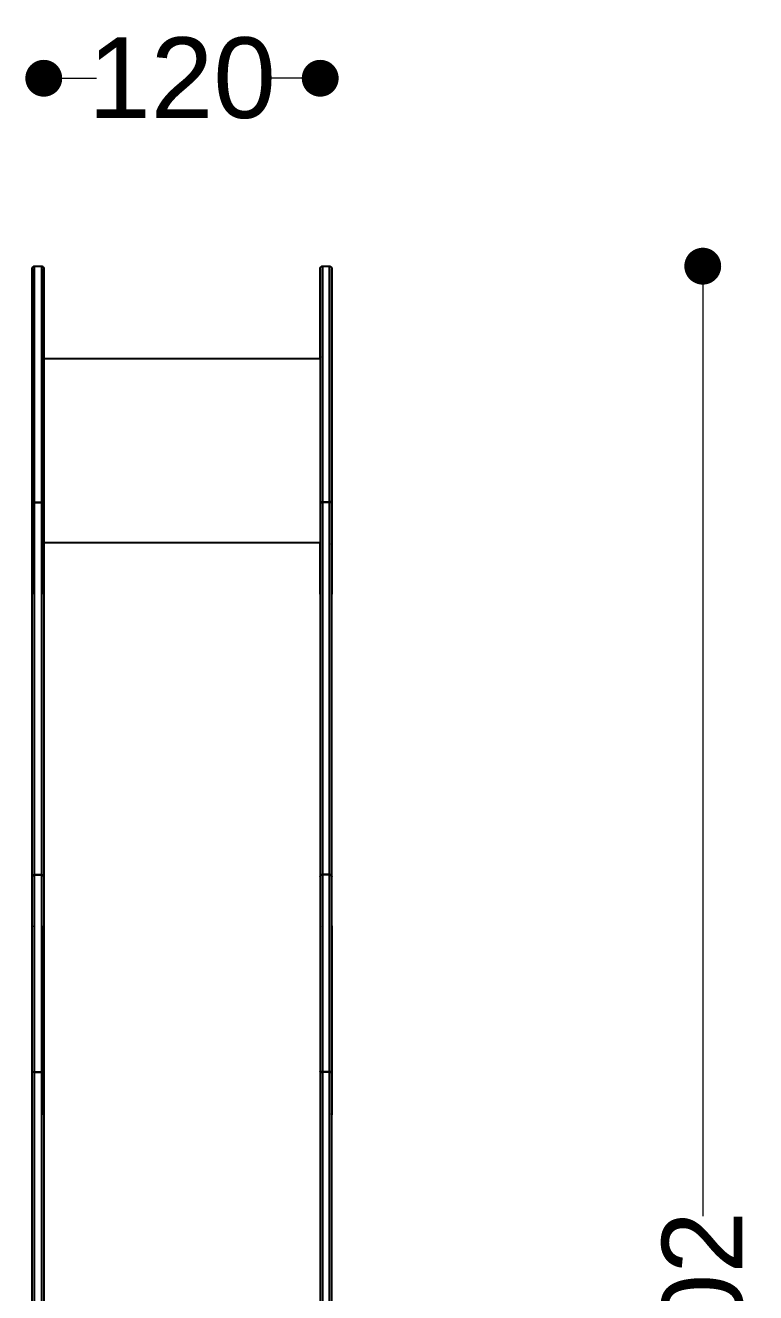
# Model space of a CAD drawing. Header units: millimetres. Extents: x 10222 to 14334, y 16216 to 21206.
# Drawn here: x 11206 to 11523, y 18501 to 19051 of the extents above; entities that cross this region are included whole.
import ezdxf

# ---------------------------------------------------------------- set-up
doc = ezdxf.new("R2010")
doc.units = ezdxf.units.MM
doc.header["$LTSCALE"] = 3
doc.layers.add('Default', color=7, linetype='Continuous')
doc.styles.get("Standard").update_dxf_attribs({"font": 'arial.ttf'})
doc.dimstyles.new('MATEUSZ', dxfattribs={"dimtxt": 35, "dimasz": 16, "dimexe": 0.18, "dimexo": 0.0625, "dimgap": 0.09, "dimtad": 0, "dimdec": 0, "dimdsep": 46, "dimtxsty": 'Standard', "dimblk": 'DOT', "dimcen": 0.09, "dimse1": 1, "dimse2": 1, "dimadec": 0, "dimazin": 0, "dimtfac": 1, "dimtdec": 0, "dimtofl": 0, "dimtmove": 0, "dimatfit": 3, "dimfxl": 1, "dimtolj": 1, "dimtzin": 0, "dimlwd": 9, "dimlwe": 9, "dimarcsym": 0})

# ---------------------------------------------------------------- blocks, each defined once
blk = doc.blocks.new('_Dot')
at = {"color": 0, "linetype": 'ByBlock', "lineweight": -2}
blk.add_line((-0.5, 0), (-1, 0), dxfattribs=at)
at = {"color": 0, "linetype": 'ByBlock', "const_width": 0.5}
blk.add_lwpolyline([(-0.25, 0, 1), (0.25, 0, 1)], format="xyb", close=True, dxfattribs=at)
blk = doc.blocks.new('*D41')
at = {"color": 0, "lineweight": 9, "transparency": 16777216}
for p, q in [((11499.63, 18930.83), (11499.63, 18534.49)), ((11499.63, 18061.01), (11499.63, 18457.34))]:
    blk.add_line(p, q, dxfattribs=at)
at = {"layer": 'Defpoints', "color": 0, "transparency": 16777216}
for p in [(11337.57, 18946.83), (11499.63, 18946.83), (11387.55, 18045.01)]:
    blk.add_point(p, dxfattribs=at)
at = {"color": 0, "lineweight": 9, "transparency": 16777216, "xscale": 16, "yscale": 16, "zscale": 16}
for p, rotation in [((11499.63, 18946.83), 90), ((11499.63, 18045.01), 270)]:
    blk.add_blockref('_Dot', p, dxfattribs=dict(at, rotation=rotation))
at = {"color": 0, "transparency": 16777216, "insert": (11499.63, 18495.92), "char_height": 35, "attachment_point": 5, "rotation": 90}
blk.add_mtext('\\A1;902', dxfattribs=at)
blk = doc.blocks.new('*D42')
at = {"color": 0, "lineweight": 9, "transparency": 16777216}
for p, q in [((11229.57, 19028.39), (11236.52, 19028.39)), ((11317.57, 19028.39), (11310.62, 19028.39))]:
    blk.add_line(p, q, dxfattribs=at)
at = {"layer": 'Defpoints', "color": 0, "transparency": 16777216}
for p in [(11333.57, 19028.39), (11213.57, 18945.17), (11333.57, 18945.17)]:
    blk.add_point(p, dxfattribs=at)
at = {"color": 0, "lineweight": 9, "transparency": 16777216, "xscale": 16, "yscale": 16, "zscale": 16, "rotation": 180}
blk.add_blockref('_Dot', (11213.57, 19028.39), dxfattribs=at)
at = {"color": 0, "lineweight": 9, "transparency": 16777216, "xscale": 16, "yscale": 16, "zscale": 16}
blk.add_blockref('_Dot', (11333.57, 19028.39), dxfattribs=at)
at = {"color": 0, "transparency": 16777216, "insert": (11273.57, 19028.39), "char_height": 35, "attachment_point": 5}
blk.add_mtext('\\A1;120', dxfattribs=at)

msp = doc.modelspace()

# ---------------------------------------------------------------- linework, layer by layer
at = {"layer": 'Default'}
for p, q in [((11209.57, 18946.83), (11212.57, 18946.83)), ((11334.57, 18946.83), (11337.57, 18946.83)), ((11213.51, 18906.83), (11333.78, 18906.83)), ((11209.57, 18844.45), (11212.57, 18844.45)), ((11209.57, 18844.31), (11212.57, 18844.31)), ((11337.57, 18844.45), (11334.57, 18844.45)), ((11337.57, 18844.31), (11334.57, 18844.31)), ((11333.57, 18826.83), (11213.57, 18826.83)), ((11209.57, 18682.78), (11212.57, 18682.78)), ((11209.57, 18682.69), (11212.57, 18682.69)), ((11337.57, 18682.78), (11334.57, 18682.78)), ((11337.57, 18682.69), (11334.57, 18682.69)), ((11209.57, 18597.17), (11212.57, 18597.17)), ((11209.57, 18597.04), (11212.57, 18597.04)), ((11337.57, 18597.17), (11334.57, 18597.17)), ((11337.57, 18597.04), (11334.57, 18597.04))]:
    msp.add_line(p, q, dxfattribs=at)
for points in [[(11208.57, 18945.83, 0), (11208.59, 18946.02, 0), (11208.61, 18946.11, 0), (11208.64, 18946.2, 0), (11208.68, 18946.29, 0), (11208.73, 18946.37, 0), (11208.78, 18946.45, 0), (11208.85, 18946.52, 0), (11208.92, 18946.59, 0), (11209, 18946.65, 0), (11209.08, 18946.7, 0), (11209.17, 18946.75, 0), (11209.26, 18946.78, 0), (11209.36, 18946.81, 0), (11209.47, 18946.82, 0), (11209.57, 18946.83, 0)], [(11208.57, 18844.73, 0), (11208.57, 18923.51, 0), (11208.57, 18943.77, 0), (11208.57, 18945.49, 0), (11208.57, 18945.8, 0), (11208.57, 18945.83, 0), (11208.57, 18945.83, 0), (11208.57, 18945.83, 0), (11208.57, 18945.83, 0), (11208.57, 18945.83, 0), (11208.57, 18945.83, 0), (11208.57, 18945.83, 0), (11208.57, 18945.83, 0), (11208.57, 18945.83, 0), (11208.57, 18945.83, 0), (11208.57, 18945.83, 0), (11208.57, 18945.83, 0), (11208.57, 18945.81, 0), (11208.57, 18945.75, 0), (11208.57, 18945.13, 0), (11208.57, 18942.05, 0), (11208.57, 18908.12, 0), (11208.57, 18804.48, 0)], [(11209.57, 18844.45, 0), (11209.57, 18946.83, 0)], [(11212.57, 18946.83, 0), (11212.57, 18946.83, 0), (11212.57, 18946.83, 0), (11212.57, 18946.83, 0), (11212.57, 18946.83, 0), (11212.57, 18946.83, 0), (11212.57, 18946.83, 0), (11212.57, 18946.83, 0), (11212.57, 18946.83, 0), (11212.57, 18946.83, 0), (11212.57, 18946.8, 0), (11212.57, 18946.65, 0), (11212.57, 18946, 0), (11212.57, 18939.37, 0), (11212.57, 18906.97, 0), (11212.57, 18844.45, 0)], [(11212.57, 18946.83, 0), (11212.67, 18946.83, 0), (11212.77, 18946.81, 0), (11212.86, 18946.79, 0), (11212.95, 18946.75, 0), (11213.04, 18946.71, 0), (11213.13, 18946.66, 0), (11213.2, 18946.61, 0), (11213.27, 18946.54, 0), (11213.34, 18946.47, 0), (11213.39, 18946.4, 0), (11213.44, 18946.32, 0), (11213.48, 18946.24, 0), (11213.52, 18946.16, 0), (11213.54, 18946.07, 0), (11213.56, 18945.98, 0), (11213.57, 18945.89, 0)], [(11213.57, 18906.74, 0), (11213.57, 18941.87, 0), (11213.57, 18945.17, 0), (11213.57, 18945.78, 0), (11213.57, 18945.82, 0), (11213.57, 18945.83, 0), (11213.57, 18945.83, 0), (11213.57, 18945.83, 0), (11213.57, 18945.83, 0), (11213.57, 18945.83, 0), (11213.57, 18945.83, 0), (11213.57, 18945.83, 0), (11213.57, 18945.83, 0), (11213.57, 18945.83, 0), (11213.57, 18945.83, 0), (11213.57, 18945.83, 0), (11213.57, 18945.83, 0), (11213.57, 18945.83, 0), (11213.57, 18945.81, 0), (11213.57, 18945.72, 0), (11213.57, 18945.33, 0), (11213.57, 18941.24, 0), (11213.57, 18921.87, 0), (11213.57, 18844.73, 0)], [(11333.57, 18945.83, 0), (11333.57, 18945.93, 0), (11333.59, 18946.02, 0), (11333.61, 18946.11, 0), (11333.64, 18946.2, 0), (11333.68, 18946.29, 0), (11333.73, 18946.37, 0), (11333.78, 18946.45, 0), (11333.85, 18946.52, 0), (11333.92, 18946.59, 0), (11334, 18946.65, 0), (11334.08, 18946.7, 0), (11334.17, 18946.75, 0), (11334.26, 18946.78, 0), (11334.36, 18946.81, 0), (11334.47, 18946.83, 0), (11334.57, 18946.83, 0)], [(11333.57, 18906.74, 0), (11333.57, 18941.87, 0), (11333.57, 18945.17, 0), (11333.57, 18945.78, 0), (11333.57, 18945.82, 0), (11333.57, 18945.83, 0), (11333.57, 18945.83, 0), (11333.57, 18945.83, 0), (11333.57, 18945.83, 0), (11333.57, 18945.83, 0), (11333.57, 18945.83, 0), (11333.57, 18945.83, 0), (11333.57, 18945.83, 0), (11333.57, 18945.83, 0), (11333.57, 18945.83, 0), (11333.57, 18945.83, 0), (11333.57, 18945.83, 0), (11333.57, 18945.83, 0), (11333.57, 18945.81, 0), (11333.57, 18945.72, 0), (11333.57, 18945.33, 0), (11333.57, 18941.24, 0), (11333.57, 18921.87, 0), (11333.57, 18844.73, 0)], [(11334.57, 18946.83, 0), (11334.57, 18946.83, 0), (11334.57, 18946.83, 0), (11334.57, 18946.83, 0), (11334.57, 18946.83, 0), (11334.57, 18946.83, 0), (11334.57, 18946.83, 0), (11334.57, 18946.83, 0), (11334.57, 18946.83, 0), (11334.57, 18946.83, 0), (11334.57, 18946.8, 0), (11334.57, 18946.65, 0), (11334.57, 18946, 0), (11334.57, 18939.37, 0), (11334.57, 18906.97, 0), (11334.57, 18844.45, 0)], [(11337.57, 18844.45, 0), (11337.57, 18946.83, 0)], [(11337.57, 18946.83, 0), (11337.67, 18946.82, 0), (11337.78, 18946.81, 0), (11337.88, 18946.78, 0), (11337.97, 18946.75, 0), (11338.06, 18946.7, 0), (11338.14, 18946.65, 0), (11338.22, 18946.59, 0), (11338.29, 18946.52, 0), (11338.36, 18946.45, 0), (11338.41, 18946.37, 0), (11338.46, 18946.29, 0), (11338.5, 18946.2, 0), (11338.53, 18946.11, 0), (11338.55, 18946.02, 0), (11338.57, 18945.93, 0), (11338.57, 18945.83, 0)], [(11338.57, 18844.73, 0), (11338.57, 18923.51, 0), (11338.57, 18943.77, 0), (11338.57, 18945.49, 0), (11338.57, 18945.8, 0), (11338.57, 18945.83, 0), (11338.57, 18945.83, 0), (11338.57, 18945.83, 0), (11338.57, 18945.83, 0), (11338.57, 18945.83, 0), (11338.57, 18945.83, 0), (11338.57, 18945.83, 0), (11338.57, 18945.83, 0), (11338.57, 18945.83, 0), (11338.57, 18945.83, 0), (11338.57, 18945.83, 0), (11338.57, 18945.83, 0), (11338.57, 18945.81, 0), (11338.57, 18945.75, 0), (11338.57, 18945.13, 0), (11338.57, 18942.05, 0), (11338.57, 18908.12, 0), (11338.57, 18804.48, 0)], [(11208.57, 18907.77, 0), (11208.59, 18907.65, 0), (11208.61, 18907.54, 0), (11208.66, 18907.42, 0), (11208.71, 18907.32, 0)], [(11213.57, 18879.45, 0), (11213.57, 18902.59, 0), (11213.57, 18907.54, 0), (11213.57, 18907.82, 0), (11213.57, 18907.83, 0), (11213.57, 18907.83, 0), (11213.57, 18907.83, 0), (11213.57, 18907.83, 0), (11213.57, 18907.83, 0), (11213.57, 18907.83, 0), (11213.57, 18907.83, 0), (11213.57, 18907.83, 0), (11213.57, 18907.83, 0), (11213.57, 18907.83, 0), (11213.57, 18907.83, 0), (11213.57, 18907.83, 0), (11213.57, 18907.83, 0), (11213.57, 18907.83, 0), (11213.57, 18907.83, 0), (11213.57, 18907.83, 0), (11213.57, 18907.82, 0), (11213.57, 18907.76, 0), (11213.57, 18907.55, 0), (11213.57, 18906.6, 0)], [(11333.57, 18907.83, 0), (11333.58, 18907.69, 0), (11333.61, 18907.55, 0), (11333.66, 18907.42, 0), (11333.72, 18907.3, 0)], [(11213.57, 18826.96, 0), (11213.57, 18826.03, 0), (11213.57, 18825.85, 0), (11213.57, 18825.83, 0), (11213.57, 18825.83, 0), (11213.57, 18825.83, 0), (11213.57, 18825.83, 0), (11213.57, 18825.83, 0), (11213.57, 18825.83, 0), (11213.57, 18825.83, 0), (11213.57, 18825.83, 0), (11213.57, 18825.83, 0), (11213.57, 18825.83, 0), (11213.57, 18825.83, 0), (11213.57, 18825.83, 0), (11213.57, 18825.83, 0), (11213.57, 18825.83, 0), (11213.57, 18825.83, 0), (11213.57, 18825.84, 0), (11213.57, 18825.86, 0), (11213.57, 18825.97, 0), (11213.57, 18827.1, 0), (11213.57, 18832.46, 0), (11213.57, 18879.45, 0)], [(11208.57, 18844.45, 0), (11208.57, 18844.73, 0)], [(11208.57, 18844.73, 0), (11208.57, 18844.72, 0), (11208.57, 18844.7, 0), (11208.58, 18844.69, 0), (11208.59, 18844.68, 0), (11208.6, 18844.67, 0), (11208.61, 18844.65, 0), (11208.64, 18844.63, 0), (11208.68, 18844.6, 0), (11208.73, 18844.58, 0), (11208.86, 18844.53, 0), (11209.02, 18844.49, 0), (11209.2, 18844.47, 0), (11209.57, 18844.45, 0)], [(11208.57, 18682.08, 0), (11208.57, 18844.45, 0)], [(11209.57, 18844.31, 0), (11208.86, 18844.35, 0), (11208.73, 18844.38, 0), (11208.64, 18844.4, 0), (11208.61, 18844.42, 0), (11208.6, 18844.42, 0), (11208.59, 18844.43, 0), (11208.58, 18844.43, 0), (11208.58, 18844.44, 0), (11208.57, 18844.44, 0), (11208.57, 18844.44, 0), (11208.57, 18844.45, 0), (11208.57, 18844.45, 0), (11208.57, 18844.45, 0)], [(11209.57, 18844.45, 0), (11209.57, 18844.31, 0)], [(11209.57, 18682.78, 0), (11209.57, 18844.31, 0)], [(11212.57, 18844.45, 0), (11212.94, 18844.47, 0), (11213.28, 18844.53, 0), (11213.41, 18844.58, 0), (11213.46, 18844.6, 0), (11213.5, 18844.63, 0), (11213.53, 18844.65, 0), (11213.54, 18844.67, 0), (11213.55, 18844.68, 0), (11213.56, 18844.69, 0), (11213.57, 18844.7, 0), (11213.57, 18844.72, 0), (11213.57, 18844.73, 0)], [(11212.57, 18844.31, 0), (11212.57, 18844.45, 0)], [(11213.57, 18844.45, 0), (11213.57, 18844.45, 0), (11213.57, 18844.45, 0), (11213.57, 18844.44, 0), (11213.57, 18844.44, 0), (11213.56, 18844.44, 0), (11213.56, 18844.43, 0), (11213.55, 18844.43, 0), (11213.54, 18844.42, 0), (11213.52, 18844.41, 0), (11213.48, 18844.4, 0), (11213.38, 18844.37, 0), (11213.07, 18844.33, 0), (11212.57, 18844.31, 0)], [(11212.57, 18844.31, 0), (11212.57, 18682.78, 0)], [(11213.57, 18844.73, 0), (11213.57, 18844.45, 0)], [(11213.57, 18844.45, 0), (11213.57, 18682.08, 0)], [(11334.57, 18844.45, 0), (11334.2, 18844.47, 0), (11333.86, 18844.53, 0), (11333.73, 18844.58, 0), (11333.68, 18844.6, 0), (11333.64, 18844.63, 0), (11333.61, 18844.65, 0), (11333.6, 18844.67, 0), (11333.59, 18844.68, 0), (11333.58, 18844.69, 0), (11333.57, 18844.7, 0), (11333.57, 18844.72, 0), (11333.57, 18844.73, 0)], [(11333.57, 18844.73, 0), (11333.57, 18844.45, 0)], [(11333.57, 18844.45, 0), (11333.57, 18682.08, 0)], [(11333.57, 18844.45, 0), (11333.57, 18844.45, 0), (11333.57, 18844.45, 0), (11333.57, 18844.44, 0), (11333.57, 18844.44, 0), (11333.58, 18844.44, 0), (11333.58, 18844.43, 0), (11333.59, 18844.43, 0), (11333.6, 18844.42, 0), (11333.62, 18844.41, 0), (11333.66, 18844.4, 0), (11333.76, 18844.37, 0), (11334.07, 18844.33, 0), (11334.57, 18844.31, 0)], [(11334.57, 18844.31, 0), (11334.57, 18844.45, 0)], [(11334.57, 18844.31, 0), (11334.57, 18682.78, 0)], [(11338.57, 18844.73, 0), (11338.57, 18844.72, 0), (11338.57, 18844.7, 0), (11338.56, 18844.69, 0), (11338.55, 18844.68, 0), (11338.54, 18844.67, 0), (11338.53, 18844.65, 0), (11338.5, 18844.63, 0), (11338.46, 18844.6, 0), (11338.41, 18844.58, 0), (11338.28, 18844.53, 0), (11338.12, 18844.49, 0), (11337.94, 18844.47, 0), (11337.57, 18844.45, 0)], [(11337.57, 18844.45, 0), (11337.57, 18844.31, 0)], [(11337.57, 18844.31, 0), (11338.28, 18844.35, 0), (11338.41, 18844.38, 0), (11338.5, 18844.4, 0), (11338.53, 18844.42, 0), (11338.54, 18844.42, 0), (11338.55, 18844.43, 0), (11338.56, 18844.43, 0), (11338.56, 18844.44, 0), (11338.57, 18844.44, 0), (11338.57, 18844.44, 0), (11338.57, 18844.45, 0), (11338.57, 18844.45, 0), (11338.57, 18844.45, 0)], [(11337.57, 18682.78, 0), (11337.57, 18844.31, 0)], [(11338.57, 18844.45, 0), (11338.57, 18844.73, 0)], [(11338.57, 18682.08, 0), (11338.57, 18844.45, 0)], [(11213.57, 18825.89, 0), (11213.55, 18826.02, 0), (11213.52, 18826.15, 0), (11213.47, 18826.27, 0), (11213.4, 18826.39, 0)], [(11213.57, 18804.48, 0), (11213.57, 18827.11, 0)], [(11333.57, 18804.48, 0), (11333.57, 18827.11, 0)], [(11338.57, 18825.83, 0), (11338.56, 18825.98, 0), (11338.53, 18826.12, 0), (11338.48, 18826.25, 0), (11338.41, 18826.37, 0)], [(11208.57, 18682.08, 0), (11208.57, 18682.15, 0), (11208.59, 18682.21, 0), (11208.61, 18682.28, 0), (11208.64, 18682.34, 0), (11208.68, 18682.41, 0), (11208.73, 18682.47, 0), (11208.79, 18682.53, 0), (11208.86, 18682.58, 0), (11208.94, 18682.63, 0), (11209.02, 18682.67, 0), (11209.2, 18682.73, 0), (11209.39, 18682.77, 0), (11209.57, 18682.78, 0)], [(11209.57, 18682.69, 0), (11209.39, 18682.68, 0), (11209.2, 18682.64, 0), (11209.02, 18682.57, 0), (11208.94, 18682.52, 0), (11208.86, 18682.46, 0), (11208.79, 18682.4, 0), (11208.73, 18682.34, 0), (11208.68, 18682.27, 0), (11208.64, 18682.2, 0), (11208.61, 18682.12, 0), (11208.59, 18682.05, 0), (11208.57, 18681.98, 0), (11208.57, 18681.9, 0)], [(11208.57, 18681.9, 0), (11208.57, 18682.08, 0)], [(11208.57, 18597.45, 0), (11208.57, 18681.9, 0)], [(11209.57, 18682.78, 0), (11209.57, 18682.69, 0)], [(11209.57, 18597.17, 0), (11209.57, 18682.69, 0)], [(11212.57, 18682.69, 0), (11212.57, 18682.78, 0)], [(11212.57, 18682.78, 0), (11212.75, 18682.77, 0), (11212.94, 18682.73, 0), (11213.12, 18682.67, 0), (11213.2, 18682.63, 0), (11213.28, 18682.58, 0), (11213.35, 18682.53, 0), (11213.41, 18682.47, 0), (11213.46, 18682.41, 0), (11213.5, 18682.34, 0), (11213.53, 18682.28, 0), (11213.55, 18682.21, 0), (11213.57, 18682.15, 0), (11213.57, 18682.08, 0)], [(11212.57, 18682.69, 0), (11212.57, 18597.17, 0)], [(11213.57, 18681.9, 0), (11213.57, 18681.98, 0), (11213.55, 18682.05, 0), (11213.53, 18682.12, 0), (11213.5, 18682.2, 0), (11213.46, 18682.27, 0), (11213.41, 18682.34, 0), (11213.35, 18682.4, 0), (11213.28, 18682.46, 0), (11213.2, 18682.52, 0), (11213.12, 18682.57, 0), (11213.03, 18682.61, 0), (11212.85, 18682.66, 0), (11212.71, 18682.69, 0), (11212.57, 18682.69, 0)], [(11213.57, 18682.08, 0), (11213.57, 18681.9, 0)], [(11213.57, 18681.9, 0), (11213.57, 18597.45, 0)], [(11334.57, 18682.78, 0), (11334.39, 18682.77, 0), (11334.2, 18682.73, 0), (11334.02, 18682.67, 0), (11333.94, 18682.63, 0), (11333.86, 18682.58, 0), (11333.79, 18682.53, 0), (11333.73, 18682.47, 0), (11333.68, 18682.41, 0), (11333.64, 18682.34, 0), (11333.61, 18682.28, 0), (11333.59, 18682.21, 0), (11333.57, 18682.15, 0), (11333.57, 18682.08, 0)], [(11333.57, 18681.9, 0), (11333.57, 18681.98, 0), (11333.59, 18682.05, 0), (11333.61, 18682.12, 0), (11333.64, 18682.2, 0), (11333.68, 18682.27, 0), (11333.73, 18682.34, 0), (11333.79, 18682.4, 0), (11333.86, 18682.46, 0), (11333.94, 18682.52, 0), (11334.02, 18682.57, 0), (11334.11, 18682.61, 0), (11334.29, 18682.66, 0), (11334.43, 18682.69, 0), (11334.57, 18682.69, 0)], [(11333.57, 18682.08, 0), (11333.57, 18681.9, 0)], [(11333.57, 18681.9, 0), (11333.57, 18597.45, 0)], [(11334.57, 18682.69, 0), (11334.57, 18682.78, 0)], [(11334.57, 18682.69, 0), (11334.57, 18597.17, 0)], [(11337.57, 18682.78, 0), (11337.57, 18682.69, 0)], [(11338.57, 18682.08, 0), (11338.57, 18682.15, 0), (11338.55, 18682.21, 0), (11338.53, 18682.28, 0), (11338.5, 18682.34, 0), (11338.46, 18682.41, 0), (11338.41, 18682.47, 0), (11338.35, 18682.53, 0), (11338.28, 18682.58, 0), (11338.2, 18682.63, 0), (11338.12, 18682.67, 0), (11337.94, 18682.73, 0), (11337.75, 18682.77, 0), (11337.57, 18682.78, 0)], [(11337.57, 18597.17, 0), (11337.57, 18682.69, 0)], [(11337.57, 18682.69, 0), (11337.75, 18682.68, 0), (11337.94, 18682.64, 0), (11338.12, 18682.57, 0), (11338.2, 18682.52, 0), (11338.28, 18682.46, 0), (11338.35, 18682.4, 0), (11338.41, 18682.34, 0), (11338.46, 18682.27, 0), (11338.5, 18682.2, 0), (11338.53, 18682.12, 0), (11338.55, 18682.05, 0), (11338.57, 18681.98, 0), (11338.57, 18681.9, 0)], [(11338.57, 18681.9, 0), (11338.57, 18682.08, 0)], [(11338.57, 18597.45, 0), (11338.57, 18681.9, 0)], [(11208.57, 18660.54, 0), (11208.58, 18660.42, 0), (11208.6, 18660.3, 0), (11208.64, 18660.18, 0), (11208.7, 18660.07, 0)], [(11333.57, 18660.56, 0), (11333.58, 18660.39, 0), (11333.62, 18660.23, 0), (11333.69, 18660.09, 0), (11333.78, 18659.95, 0)], [(11208.57, 18597.18, 0), (11208.57, 18597.45, 0)], [(11208.57, 18597.45, 0), (11208.57, 18597.44, 0), (11208.57, 18597.43, 0), (11208.58, 18597.42, 0), (11208.59, 18597.4, 0), (11208.6, 18597.39, 0), (11208.61, 18597.38, 0), (11208.64, 18597.35, 0), (11208.68, 18597.33, 0), (11208.73, 18597.3, 0), (11208.86, 18597.26, 0), (11209.02, 18597.22, 0), (11209.2, 18597.19, 0), (11209.57, 18597.17, 0)], [(11208.57, 18434.81, 0), (11208.57, 18597.18, 0)], [(11209.57, 18597.04, 0), (11208.86, 18597.08, 0), (11208.73, 18597.1, 0), (11208.64, 18597.13, 0), (11208.61, 18597.14, 0), (11208.6, 18597.15, 0), (11208.59, 18597.15, 0), (11208.58, 18597.16, 0), (11208.58, 18597.16, 0), (11208.57, 18597.17, 0), (11208.57, 18597.17, 0), (11208.57, 18597.17, 0), (11208.57, 18597.18, 0), (11208.57, 18597.18, 0)], [(11209.57, 18597.17, 0), (11209.57, 18597.04, 0)], [(11209.57, 18435.51, 0), (11209.57, 18597.04, 0)], [(11212.57, 18597.17, 0), (11212.94, 18597.19, 0), (11213.28, 18597.26, 0), (11213.41, 18597.3, 0), (11213.46, 18597.33, 0), (11213.5, 18597.35, 0), (11213.53, 18597.38, 0), (11213.54, 18597.39, 0), (11213.55, 18597.4, 0), (11213.56, 18597.42, 0), (11213.57, 18597.43, 0), (11213.57, 18597.44, 0), (11213.57, 18597.45, 0)], [(11213.57, 18597.18, 0), (11213.57, 18597.18, 0), (11213.57, 18597.17, 0), (11213.57, 18597.17, 0), (11213.57, 18597.17, 0), (11213.56, 18597.16, 0), (11213.56, 18597.16, 0), (11213.55, 18597.15, 0), (11213.54, 18597.15, 0), (11213.52, 18597.13, 0), (11213.48, 18597.12, 0), (11213.38, 18597.1, 0), (11213.07, 18597.06, 0), (11212.57, 18597.04, 0)], [(11212.57, 18597.04, 0), (11212.57, 18597.17, 0)], [(11212.57, 18597.04, 0), (11212.57, 18435.51, 0)], [(11213.57, 18597.45, 0), (11213.57, 18597.18, 0)], [(11213.57, 18597.18, 0), (11213.57, 18434.81, 0)], [(11334.57, 18597.17, 0), (11334.2, 18597.19, 0), (11333.86, 18597.26, 0), (11333.73, 18597.3, 0), (11333.68, 18597.33, 0), (11333.64, 18597.35, 0), (11333.61, 18597.38, 0), (11333.6, 18597.39, 0), (11333.59, 18597.4, 0), (11333.58, 18597.42, 0), (11333.57, 18597.43, 0), (11333.57, 18597.44, 0), (11333.57, 18597.45, 0)], [(11333.57, 18597.45, 0), (11333.57, 18597.18, 0)], [(11333.57, 18597.18, 0), (11333.57, 18597.18, 0), (11333.57, 18597.17, 0), (11333.57, 18597.17, 0), (11333.57, 18597.17, 0), (11333.58, 18597.16, 0), (11333.58, 18597.16, 0), (11333.59, 18597.15, 0), (11333.6, 18597.15, 0), (11333.62, 18597.13, 0), (11333.66, 18597.12, 0), (11333.76, 18597.1, 0), (11334.07, 18597.06, 0), (11334.57, 18597.04, 0)], [(11333.57, 18597.18, 0), (11333.57, 18434.81, 0)], [(11334.57, 18597.04, 0), (11334.57, 18597.17, 0)], [(11334.57, 18597.04, 0), (11334.57, 18435.51, 0)], [(11338.57, 18597.45, 0), (11338.57, 18597.44, 0), (11338.57, 18597.43, 0), (11338.56, 18597.42, 0), (11338.55, 18597.4, 0), (11338.54, 18597.39, 0), (11338.53, 18597.38, 0), (11338.5, 18597.35, 0), (11338.46, 18597.33, 0), (11338.41, 18597.3, 0), (11338.28, 18597.26, 0), (11338.12, 18597.22, 0), (11337.94, 18597.19, 0), (11337.57, 18597.17, 0)], [(11337.57, 18597.04, 0), (11338.28, 18597.08, 0), (11338.41, 18597.1, 0), (11338.5, 18597.13, 0), (11338.53, 18597.14, 0), (11338.54, 18597.15, 0), (11338.55, 18597.15, 0), (11338.56, 18597.16, 0), (11338.56, 18597.16, 0), (11338.57, 18597.17, 0), (11338.57, 18597.17, 0), (11338.57, 18597.17, 0), (11338.57, 18597.18, 0), (11338.57, 18597.18, 0)], [(11337.57, 18597.17, 0), (11337.57, 18597.04, 0)], [(11337.57, 18435.51, 0), (11337.57, 18597.04, 0)], [(11338.57, 18597.18, 0), (11338.57, 18597.45, 0)], [(11338.57, 18434.81, 0), (11338.57, 18597.18, 0)], [(11213.57, 18578.56, 0), (11213.56, 18578.71, 0), (11213.52, 18578.86, 0), (11213.46, 18579.01, 0), (11213.38, 18579.14, 0)], [(11338.57, 18578.56, 0), (11338.56, 18578.71, 0), (11338.52, 18578.85, 0), (11338.47, 18578.99, 0), (11338.39, 18579.12, 0)]]:
    msp.add_polyline3d(points, dxfattribs=at)
for points in [[(11338.57, 18879.45, 0), (11338.57, 18903.34, 0), (11338.57, 18907.75, 0), (11338.57, 18907.83, 0), (11338.57, 18907.83, 0), (11338.57, 18907.83, 0), (11338.57, 18907.83, 0), (11338.57, 18907.83, 0), (11338.57, 18907.83, 0), (11338.57, 18907.83, 0), (11338.57, 18907.83, 0), (11338.57, 18907.83, 0), (11338.57, 18907.83, 0), (11338.57, 18907.83, 0), (11338.57, 18907.83, 0), (11338.57, 18907.82, 0), (11338.57, 18907.77, 0), (11338.57, 18907.54, 0), (11338.57, 18905.24, 0), (11338.57, 18893.41, 0), (11338.57, 18826.59, 0), (11338.57, 18825.9, 0), (11338.57, 18825.85, 0), (11338.57, 18825.83, 0), (11338.57, 18825.83, 0), (11338.57, 18825.83, 0), (11338.57, 18825.83, 0), (11338.57, 18825.83, 0), (11338.57, 18825.83, 0), (11338.57, 18825.83, 0), (11338.57, 18825.83, 0), (11338.57, 18825.83, 0), (11338.57, 18825.83, 0), (11338.57, 18825.83, 0), (11338.57, 18825.83, 0), (11338.57, 18825.83, 0), (11338.57, 18825.84, 0), (11338.57, 18825.88, 0), (11338.57, 18826.08, 0), (11338.57, 18828.32, 0), (11338.57, 18839.99, 0)], [(11338.57, 18866.83, 0), (11338.57, 18906.83, 0), (11338.57, 18866.83, 0), (11338.57, 18826.83, 0)], [(11213.57, 18632.18, 0), (11213.57, 18656.07, 0), (11213.57, 18660.47, 0), (11213.57, 18660.55, 0), (11213.57, 18660.56, 0), (11213.57, 18660.56, 0), (11213.57, 18660.56, 0), (11213.57, 18660.56, 0), (11213.57, 18660.56, 0), (11213.57, 18660.56, 0), (11213.57, 18660.56, 0), (11213.57, 18660.56, 0), (11213.57, 18660.56, 0), (11213.57, 18660.56, 0), (11213.57, 18660.55, 0), (11213.57, 18660.54, 0), (11213.57, 18660.49, 0), (11213.57, 18660.27, 0), (11213.57, 18657.96, 0), (11213.57, 18646.13, 0), (11213.57, 18579.32, 0), (11213.57, 18578.63, 0), (11213.57, 18578.57, 0), (11213.57, 18578.56, 0), (11213.57, 18578.56, 0), (11213.57, 18578.56, 0), (11213.57, 18578.56, 0), (11213.57, 18578.56, 0), (11213.57, 18578.56, 0), (11213.57, 18578.56, 0), (11213.57, 18578.56, 0), (11213.57, 18578.56, 0), (11213.57, 18578.56, 0), (11213.57, 18578.56, 0), (11213.57, 18578.56, 0), (11213.57, 18578.56, 0), (11213.57, 18578.56, 0), (11213.57, 18578.6, 0), (11213.57, 18578.81, 0), (11213.57, 18581.04, 0), (11213.57, 18592.72, 0)], [(11338.57, 18632.18, 0), (11338.57, 18656.07, 0), (11338.57, 18660.47, 0), (11338.57, 18660.55, 0), (11338.57, 18660.56, 0), (11338.57, 18660.56, 0), (11338.57, 18660.56, 0), (11338.57, 18660.56, 0), (11338.57, 18660.56, 0), (11338.57, 18660.56, 0), (11338.57, 18660.56, 0), (11338.57, 18660.56, 0), (11338.57, 18660.56, 0), (11338.57, 18660.56, 0), (11338.57, 18660.55, 0), (11338.57, 18660.54, 0), (11338.57, 18660.49, 0), (11338.57, 18660.27, 0), (11338.57, 18657.96, 0), (11338.57, 18646.13, 0), (11338.57, 18579.32, 0), (11338.57, 18578.63, 0), (11338.57, 18578.57, 0), (11338.57, 18578.56, 0), (11338.57, 18578.56, 0), (11338.57, 18578.56, 0), (11338.57, 18578.56, 0), (11338.57, 18578.56, 0), (11338.57, 18578.56, 0), (11338.57, 18578.56, 0), (11338.57, 18578.56, 0), (11338.57, 18578.56, 0), (11338.57, 18578.56, 0), (11338.57, 18578.56, 0), (11338.57, 18578.56, 0), (11338.57, 18578.56, 0), (11338.57, 18578.56, 0), (11338.57, 18578.6, 0), (11338.57, 18578.81, 0), (11338.57, 18581.04, 0), (11338.57, 18592.72, 0)]]:
    msp.add_polyline3d(points, close=True, dxfattribs=at)

# ---------------------------------------------------------------- dimensions: what is measured, and where the dimension line sits
dim = msp.add_linear_dim(base=(11333.57, 19028.39), p1=(11213.57, 18945.17), p2=(11333.57, 18945.17), dimstyle='MATEUSZ')
dim.commit()
dim.dimension.update_dxf_attribs({"geometry": '*D42', "text_midpoint": (11273.57, 19028.39)})
dim = msp.add_linear_dim(base=(11499.63, 18946.83), p1=(11387.55, 18045.01), p2=(11337.57, 18946.83), angle=90, dimstyle='MATEUSZ')
dim.commit()
dim.dimension.update_dxf_attribs({"geometry": '*D41', "text_midpoint": (11499.63, 18495.92)})

doc.saveas('drawing.dxf')
